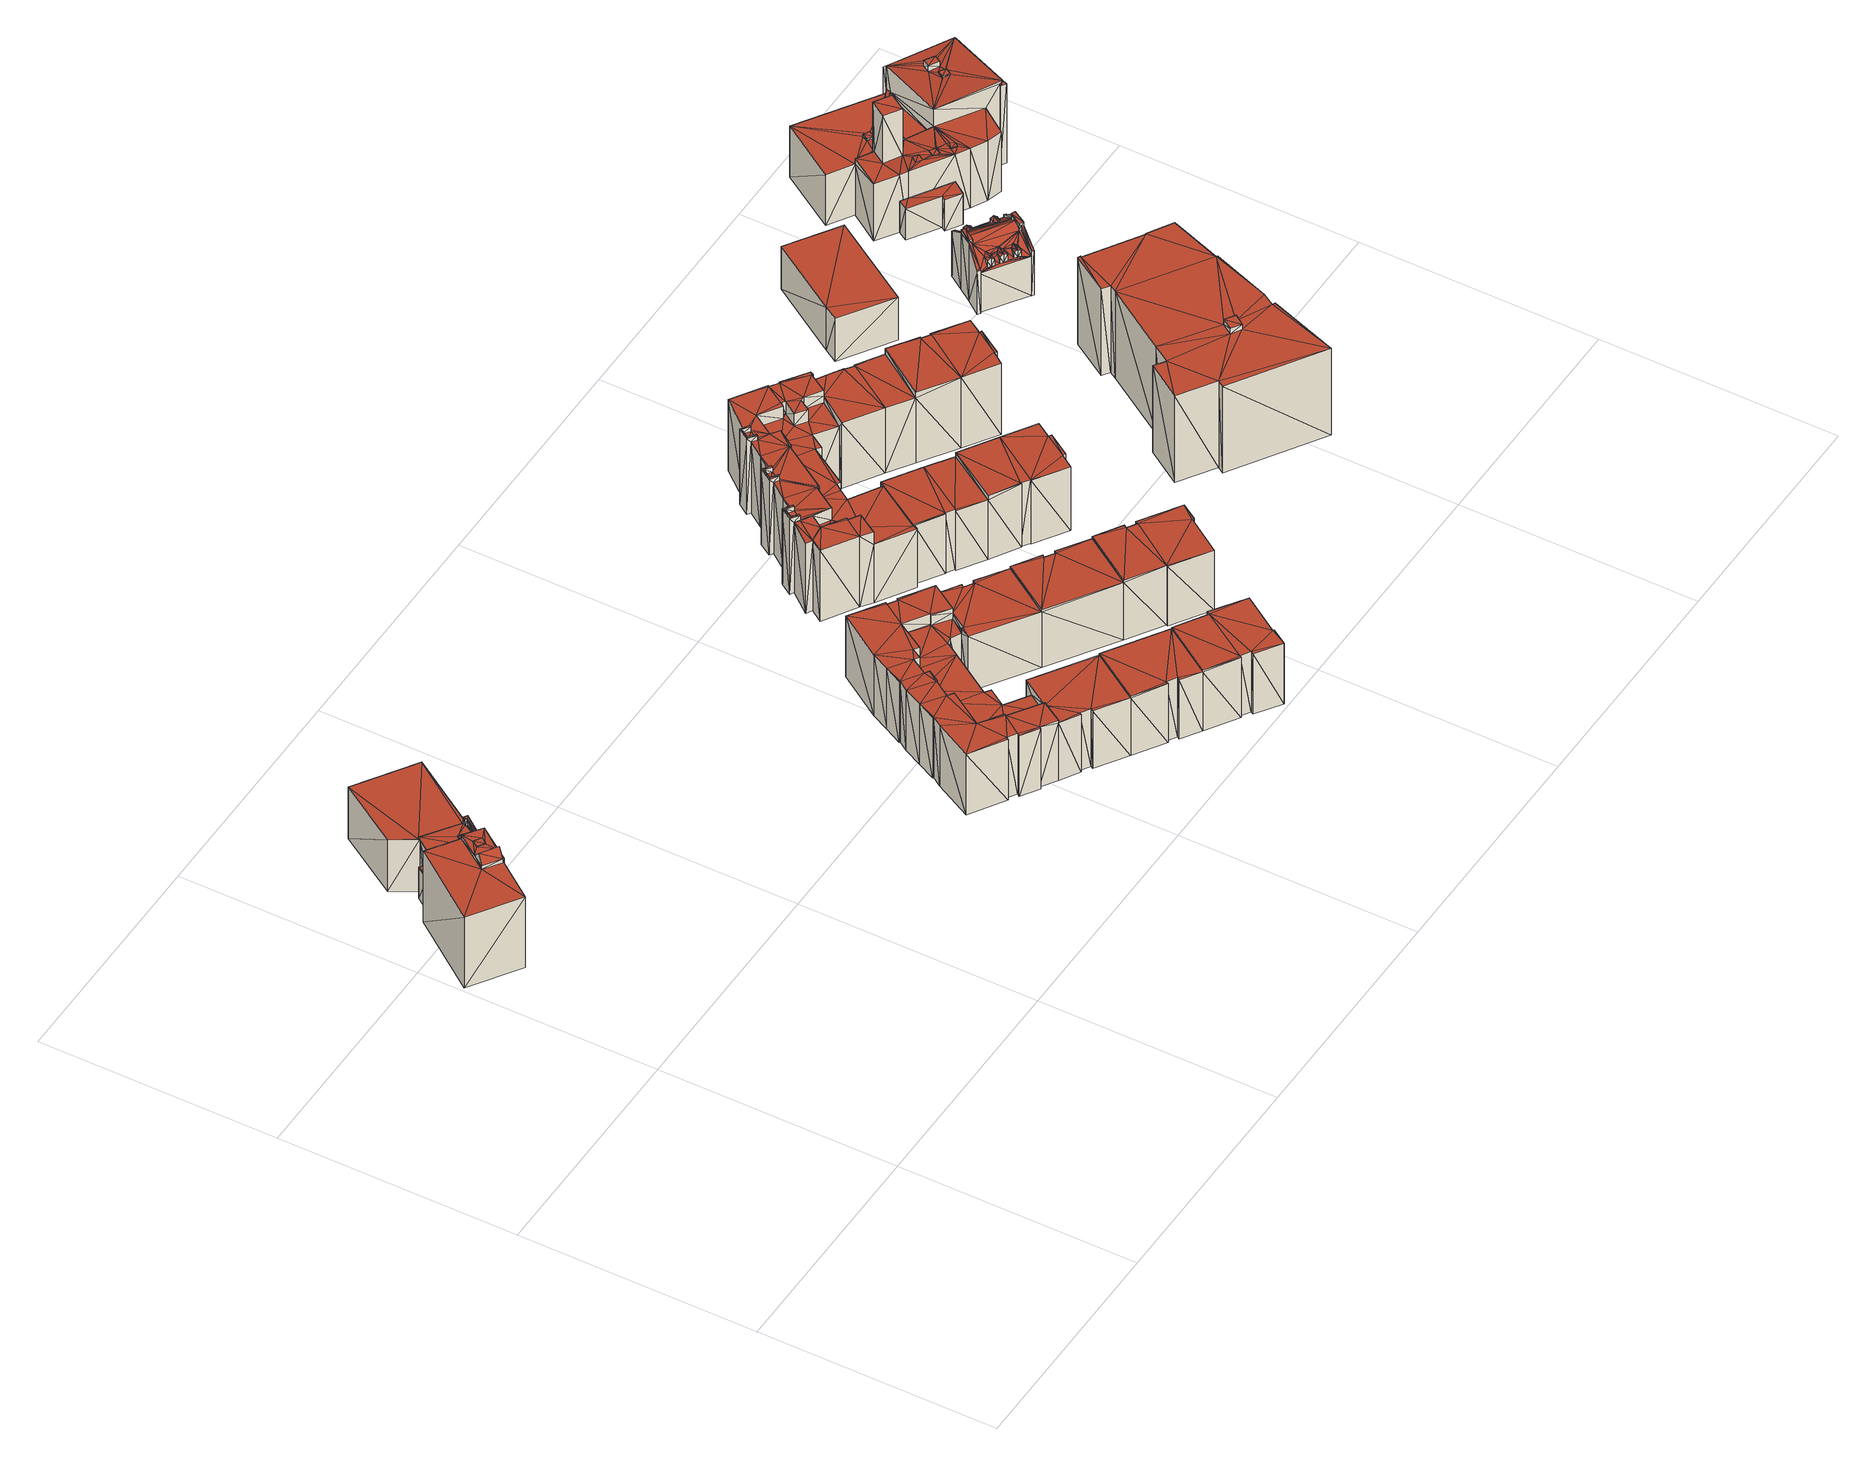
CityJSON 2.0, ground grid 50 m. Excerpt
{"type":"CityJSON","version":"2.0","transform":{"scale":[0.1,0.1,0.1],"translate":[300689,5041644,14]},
"CityObjects":{
"building1":{"type":"Building","geometry":[{"type":"MultiSurface","lod":"2","boundaries":[[[0,1,2]],[[3,1,0]],[[4,5,6]],[[7,0,8]],[[1,9,4]],[[4,6,10]],[[10,6,11]],[[1,4,10]],[[12,2,13]],[[1,10,2]],[[7,14,15]],[[16,2,12]],[[7,8,14]],[[0,2,16]],[[0,16,8]],[[17,14,8]],[[17,18,14]],[[19,1,3]],[[19,20,1]],[[21,22,20]],[[20,22,9]],[[20,9,1]],[[23,24,25]],[[23,25,26]],[[27,26,25]],[[27,25,28]],[[29,15,18]],[[15,14,18]],[[19,24,23]],[[19,30,24]],[[19,3,30]],[[3,0,30]],[[30,31,24]],[[24,31,32]],[[31,33,32]],[[34,30,0]],[[34,0,7]],[[34,7,29]],[[7,15,29]],[[27,35,36]],[[36,37,38]],[[28,39,35]],[[36,40,37]],[[27,28,35]],[[27,36,38]],[[41,12,42]],[[12,13,42]],[[43,42,13]],[[43,13,2]],[[44,16,41]],[[16,12,41]],[[45,11,46]],[[11,6,46]],[[47,46,6]],[[47,6,5]],[[48,5,4]],[[48,47,5]],[[22,48,9]],[[22,49,48]],[[48,49,50]],[[49,51,50]],[[9,48,4]],[[52,53,54]],[[54,53,55]],[[52,56,57]],[[52,54,56]],[[57,58,59]],[[57,56,58]],[[53,59,58]],[[53,58,55]],[[60,49,61]],[[62,60,61]],[[36,63,64]],[[36,64,40]],[[35,39,65]],[[39,66,65]],[[65,66,63]],[[66,64,63]],[[67,10,11]],[[68,69,67]],[[68,67,45]],[[67,11,45]],[[21,68,70]],[[21,38,68]],[[38,37,69]],[[21,20,38]],[[38,69,68]],[[70,68,71]],[[68,50,71]],[[71,51,72]],[[71,50,51]],[[32,33,17]],[[43,10,67]],[[17,43,67]],[[43,2,10]],[[8,16,44]],[[32,17,67]],[[17,8,44]],[[17,44,43]],[[19,23,27]],[[23,26,27]],[[27,38,20]],[[19,27,20]],[[33,18,17]],[[34,31,30]],[[34,29,33]],[[34,33,31]],[[29,18,33]],[[44,41,43]],[[41,42,43]],[[52,57,53]],[[53,57,59]],[[49,72,51]],[[60,72,49]],[[62,71,60]],[[60,71,72]],[[35,65,36]],[[36,65,63]],[[40,64,37]],[[37,64,69]],[[66,32,64]],[[24,32,66]],[[25,66,39]],[[64,67,69]],[[28,25,39]],[[24,66,25]],[[64,32,67]],[[50,46,47]],[[50,45,46]],[[48,50,47]],[[68,45,50]],[[21,70,54]],[[62,58,71]],[[70,71,56]],[[21,55,62]],[[54,70,56]],[[55,58,62]],[[21,62,22]],[[21,54,55]],[[56,71,58]],[[61,49,22]],[[62,61,22]]],"semantics":{"surfaces":[{"type":"GroundSurface"},{"type":"WallSurface"},{"type":"RoofSurface"}],"values":[0,0,0,0,0,0,0,0,0,0,0,0,0,0,0,1,1,1,1,1,1,1,1,1,1,1,1,1,1,1,1,1,1,1,1,1,1,1,1,1,1,1,1,1,1,1,1,1,1,1,1,1,1,1,1,1,1,1,1,1,1,1,1,1,1,1,1,1,1,1,1,1,1,1,1,1,1,1,1,1,1,1,1,1,1,1,1,1,1,1,1,1,1,1,1,1,1,1,1,2,2,2,2,2,2,2,2,2,2,2,2,2,2,2,2,2,2,2,2,2,2,2,2,2,2,2,2,2,2,2,2,2,2,2,2,2,2,2,2,2,2,2]}}]},
"building2":{"type":"Building","geometry":[{"type":"MultiSurface","lod":"2","boundaries":[[[73,74,75]],[[76,73,77]],[[78,79,80]],[[81,82,83]],[[84,85,86]],[[76,79,78]],[[84,87,85]],[[88,89,90]],[[91,88,90]],[[88,83,89]],[[92,81,93]],[[74,84,86]],[[94,95,82]],[[92,94,81]],[[94,82,81]],[[96,97,94]],[[97,95,94]],[[98,95,97]],[[99,98,100]],[[99,101,98]],[[102,103,99]],[[103,101,99]],[[104,101,103]],[[105,104,106]],[[107,108,109]],[[110,107,105]],[[105,109,104]],[[111,108,107]],[[112,111,113]],[[112,114,111]],[[74,115,84]],[[112,116,114]],[[114,108,111]],[[114,117,108]],[[118,119,120]],[[117,121,108]],[[107,109,105]],[[122,74,73]],[[104,109,101]],[[98,101,95]],[[73,123,77]],[[101,124,95]],[[81,83,88]],[[83,78,89]],[[76,77,79]],[[123,75,125]],[[83,76,78]],[[73,75,123]],[[126,127,115]],[[128,129,130]],[[131,132,119]],[[118,131,119]],[[128,133,118]],[[134,135,136]],[[135,137,129]],[[134,138,135]],[[138,137,135]],[[126,139,127]],[[140,141,138]],[[138,141,137]],[[141,142,137]],[[135,129,128]],[[74,86,75]],[[129,143,130]],[[128,130,144]],[[130,145,144]],[[128,144,133]],[[118,133,146]],[[133,147,146]],[[118,146,131]],[[146,148,131]],[[119,126,74]],[[119,132,149]],[[132,150,149]],[[119,149,126]],[[74,126,115]],[[151,152,153]],[[154,152,151]],[[155,156,157]],[[158,156,155]],[[159,160,161]],[[161,160,162]],[[159,157,156]],[[159,161,157]],[[163,164,165]],[[163,166,164]],[[165,167,168]],[[165,164,167]],[[169,170,171]],[[169,172,170]],[[173,174,175]],[[173,176,174]],[[177,162,160]],[[177,178,162]],[[179,158,180]],[[180,158,155]],[[181,179,180]],[[182,179,181]],[[182,153,152]],[[182,181,153]],[[183,184,185]],[[185,184,186]],[[183,187,188]],[[183,185,187]],[[189,188,163]],[[163,187,166]],[[163,188,187]],[[190,154,191]],[[191,154,151]],[[192,190,191]],[[193,190,192]],[[194,193,195]],[[195,193,192]],[[184,194,186]],[[186,194,195]],[[177,196,197]],[[177,197,178]],[[198,199,200]],[[200,199,201]],[[198,200,196]],[[200,197,196]],[[200,202,197]],[[203,204,205]],[[203,206,204]],[[207,208,209]],[[207,210,208]],[[134,211,138]],[[212,211,134]],[[213,214,140]],[[140,214,141]],[[213,140,211]],[[140,138,211]],[[215,137,142]],[[215,142,216]],[[214,216,141]],[[141,216,142]],[[217,148,218]],[[217,131,148]],[[204,218,146]],[[146,218,148]],[[219,205,204]],[[219,204,147]],[[147,204,146]],[[220,93,221]],[[220,92,93]],[[221,93,222]],[[93,81,222]],[[222,81,223]],[[81,88,223]],[[91,223,88]],[[224,223,91]],[[224,91,225]],[[91,90,225]],[[225,90,89]],[[225,89,226]],[[227,80,228]],[[227,78,80]],[[226,89,78]],[[226,78,227]],[[229,115,127]],[[229,127,230]],[[231,125,232]],[[231,123,125]],[[233,123,231]],[[233,77,123]],[[234,77,233]],[[234,79,77]],[[235,232,75]],[[75,232,125]],[[235,86,236]],[[235,75,86]],[[236,85,237]],[[236,86,85]],[[238,239,102]],[[102,239,103]],[[238,172,169]],[[102,99,172]],[[238,102,172]],[[172,100,240]],[[172,99,100]],[[241,242,96]],[[96,242,97]],[[241,96,243]],[[96,94,243]],[[240,98,244]],[[240,100,98]],[[245,122,246]],[[122,73,246]],[[122,247,74]],[[245,247,122]],[[76,246,73]],[[248,246,76]],[[249,248,83]],[[83,248,76]],[[167,250,95]],[[95,250,82]],[[250,249,82]],[[82,249,83]],[[168,167,251]],[[167,124,251]],[[167,95,124]],[[170,251,101]],[[101,251,124]],[[252,175,174]],[[252,174,108]],[[108,174,109]],[[174,171,170]],[[109,170,101]],[[174,170,109]],[[244,97,242]],[[244,98,97]],[[253,254,110]],[[110,254,107]],[[253,176,173]],[[110,105,176]],[[253,110,176]],[[176,106,255]],[[176,105,106]],[[256,114,116]],[[256,257,114]],[[112,256,116]],[[258,256,112]],[[258,113,259]],[[258,112,113]],[[259,111,260]],[[259,113,111]],[[252,108,121]],[[252,121,261]],[[262,261,117]],[[117,261,121]],[[257,262,114]],[[114,262,117]],[[260,107,254]],[[260,111,107]],[[255,104,263]],[[255,106,104]],[[263,103,239]],[[263,104,103]],[[229,264,115]],[[115,264,84]],[[265,237,87]],[[87,237,85]],[[84,265,87]],[[264,265,84]],[[266,230,127]],[[266,127,139]],[[267,266,126]],[[126,266,139]],[[234,228,80]],[[234,80,79]],[[220,189,243]],[[220,243,92]],[[243,189,163]],[[92,243,94]],[[268,74,247]],[[268,119,74]],[[269,201,150]],[[150,201,149]],[[199,267,201]],[[201,126,149]],[[201,267,126]],[[270,269,132]],[[132,269,150]],[[217,270,131]],[[131,270,132]],[[206,120,271]],[[206,118,120]],[[210,206,203]],[[128,118,206]],[[210,128,206]],[[272,210,207]],[[135,128,210]],[[272,135,210]],[[268,202,200]],[[271,268,200]],[[120,119,268]],[[271,120,268]],[[273,219,133]],[[133,219,147]],[[274,144,145]],[[274,145,275]],[[208,275,130]],[[130,275,145]],[[276,209,208]],[[276,208,143]],[[143,208,130]],[[274,273,144]],[[144,273,133]],[[277,276,143]],[[277,143,129]],[[215,277,137]],[[137,277,129]],[[212,136,278]],[[212,134,136]],[[278,135,272]],[[278,136,135]],[[172,240,244]],[[172,244,170]],[[241,243,242]],[[244,242,163]],[[170,165,251]],[[242,243,163]],[[244,163,165]],[[244,165,170]],[[165,168,251]],[[258,259,260]],[[258,257,256]],[[253,173,254]],[[260,254,252]],[[258,260,257]],[[254,173,175]],[[257,252,262]],[[254,175,252]],[[257,260,252]],[[262,252,261]],[[176,255,263]],[[176,263,174]],[[263,171,174]],[[238,169,239]],[[263,239,171]],[[239,169,171]],[[202,178,197]],[[202,247,178]],[[268,247,202]],[[245,246,247]],[[247,162,178]],[[248,180,246]],[[249,195,248]],[[187,249,250]],[[166,250,167]],[[166,167,164]],[[166,187,250]],[[246,161,247]],[[185,186,187]],[[247,161,162]],[[187,195,249]],[[187,186,195]],[[248,195,191]],[[195,192,191]],[[180,157,161]],[[248,191,181]],[[180,155,157]],[[191,151,153]],[[191,153,181]],[[248,181,180]],[[246,180,161]],[[206,271,200]],[[204,217,218]],[[270,201,269]],[[206,217,204]],[[270,200,201]],[[206,200,217]],[[217,200,270]],[[267,196,229]],[[227,228,234]],[[182,158,179]],[[198,267,199]],[[160,237,264]],[[177,160,196]],[[264,237,265]],[[154,226,227]],[[159,156,160]],[[154,234,152]],[[193,154,190]],[[182,152,158]],[[193,226,154]],[[184,193,194]],[[184,225,226]],[[220,221,222]],[[223,225,184]],[[220,183,189]],[[189,183,188]],[[198,196,267]],[[224,225,223]],[[267,230,266]],[[222,184,183]],[[220,222,183]],[[222,223,184]],[[267,229,230]],[[184,226,193]],[[152,234,233]],[[152,233,158]],[[158,233,231]],[[154,227,234]],[[158,231,156]],[[196,160,264]],[[231,232,235]],[[156,235,160]],[[156,231,235]],[[196,264,229]],[[160,235,236]],[[160,236,237]],[[203,205,273]],[[210,274,208]],[[210,273,274]],[[273,205,219]],[[210,203,273]],[[208,274,275]],[[207,209,277]],[[212,278,272]],[[211,272,215]],[[272,277,215]],[[212,272,211]],[[214,215,216]],[[277,209,276]],[[211,215,214]],[[272,207,277]],[[213,211,214]]],"semantics":{"surfaces":[{"type":"GroundSurface"},{"type":"WallSurface"},{"type":"RoofSurface"}],"values":[0,0,0,0,0,0,0,0,0,0,0,0,0,0,0,0,0,0,0,0,0,0,0,0,0,0,0,0,0,0,0,0,0,0,0,0,0,0,0,0,0,0,0,0,0,0,0,0,0,0,0,0,0,0,0,0,0,0,0,0,0,0,0,0,0,0,0,0,0,0,0,0,0,0,0,0,1,1,1,1,1,1,1,1,1,1,1,1,1,1,1,1,1,1,1,1,1,1,1,1,1,1,1,1,1,1,1,1,1,1,1,1,1,1,1,1,1,1,1,1,1,1,1,1,1,1,1,1,1,1,1,1,1,1,1,1,1,1,1,1,1,1,1,1,1,1,1,1,1,1,1,1,1,1,1,1,1,1,1,1,1,1,1,1,1,1,1,1,1,1,1,1,1,1,1,1,1,1,1,1,1,1,1,1,1,1,1,1,1,1,1,1,1,1,1,1,1,1,1,1,1,1,1,1,1,1,1,1,1,1,1,1,1,1,1,1,1,1,1,1,1,1,1,1,1,1,1,1,1,1,1,1,1,1,1,1,1,1,1,1,1,1,1,1,1,1,1,1,1,1,1,1,1,1,1,1,1,1,1,1,1,1,1,1,1,1,1,1,1,1,1,1,1,1,1,1,1,1,1,1,1,1,1,1,1,1,1,1,1,1,1,1,1,1,1,1,2,2,2,2,2,2,2,2,2,2,2,2,2,2,2,2,2,2,2,2,2,2,2,2,2,2,2,2,2,2,2,2,2,2,2,2,2,2,2,2,2,2,2,2,2,2,2,2,2,2,2,2,2,2,2,2,2,2,2,2,2,2,2,2,2,2,2,2,2,2,2,2,2,2,2,2,2,2,2,2,2,2,2,2,2,2,2,2,2,2,2,2,2,2,2,2,2,2,2,2,2,2,2,2,2,2,2,2,2,2,2,2]}}]},
"building3":{"type":"Building","geometry":[{"type":"MultiSurface","lod":"2","boundaries":[[[279,280,281]],[[282,283,284]],[[285,286,287]],[[288,289,290]],[[291,292,288]],[[292,293,288]],[[294,295,292]],[[279,296,280]],[[294,297,295]],[[292,295,293]],[[279,298,296]],[[295,299,293]],[[299,300,293]],[[288,293,289]],[[290,289,301]],[[289,302,301]],[[290,301,298]],[[301,303,298]],[[290,298,279]],[[296,304,305]],[[305,306,307]],[[280,296,305]],[[308,309,310]],[[309,311,310]],[[312,313,314]],[[305,307,311]],[[312,314,315]],[[315,314,316]],[[311,312,315]],[[317,315,318]],[[319,320,308]],[[321,315,317]],[[311,307,312]],[[322,323,324]],[[325,323,322]],[[311,315,321]],[[326,283,327]],[[308,323,325]],[[308,310,323]],[[284,283,326]],[[328,329,282]],[[280,305,311]],[[330,284,331]],[[332,330,331]],[[333,329,334]],[[330,282,284]],[[335,336,337]],[[335,328,336]],[[338,339,340]],[[334,329,328]],[[341,333,334]],[[342,340,343]],[[285,287,333]],[[344,285,345]],[[344,286,285]],[[346,347,344]],[[319,325,348]],[[349,343,347]],[[350,349,351]],[[282,352,319]],[[350,342,349]],[[342,343,349]],[[282,319,283]],[[338,340,342]],[[347,286,344]],[[340,353,343]],[[347,343,286]],[[336,282,330]],[[333,287,329]],[[311,321,310]],[[287,354,329]],[[328,282,336]],[[319,348,283]],[[319,308,325]],[[355,356,357]],[[357,356,358]],[[359,360,361]],[[359,362,360]],[[363,364,365]],[[365,364,366]],[[367,368,369]],[[367,370,368]],[[369,368,371]],[[368,370,372]],[[373,374,370]],[[370,374,372]],[[373,375,374]],[[374,318,315]],[[374,375,318]],[[376,367,377]],[[377,367,369]],[[378,379,380]],[[380,379,381]],[[382,383,384]],[[382,385,383]],[[386,384,387]],[[386,382,384]],[[386,388,389]],[[386,387,388]],[[390,391,392]],[[392,391,393]],[[394,395,396]],[[396,395,397]],[[392,398,399]],[[390,392,399]],[[400,394,401]],[[401,396,402]],[[401,394,396]],[[403,404,405]],[[405,404,406]],[[393,403,405]],[[391,403,393]],[[407,398,408]],[[407,399,398]],[[397,407,408]],[[395,407,397]],[[404,389,406]],[[406,389,388]],[[409,410,411]],[[409,412,410]],[[413,414,415]],[[413,415,416]],[[417,413,418]],[[418,413,416]],[[414,410,415]],[[414,411,410]],[[409,419,420]],[[409,420,412]],[[421,422,423]],[[424,422,421]],[[422,425,423]],[[423,425,426]],[[425,427,426]],[[426,427,428]],[[429,377,430]],[[429,376,377]],[[385,429,430]],[[385,430,383]],[[378,428,427]],[[378,380,428]],[[371,431,432]],[[368,431,371]],[[433,434,435]],[[436,434,433]],[[436,437,438]],[[436,433,437]],[[439,438,440]],[[440,438,437]],[[439,431,441]],[[440,432,431]],[[439,440,431]],[[441,442,443]],[[441,431,442]],[[364,444,366]],[[366,444,445]],[[446,373,447]],[[447,373,370]],[[446,447,444]],[[447,445,444]],[[448,363,449]],[[449,363,365]],[[356,400,358]],[[358,400,401]],[[450,451,452]],[[450,453,451]],[[454,333,455]],[[454,285,333]],[[456,355,357]],[[335,357,328]],[[456,357,335]],[[457,328,357]],[[457,334,328]],[[458,334,457]],[[458,341,334]],[[458,455,333]],[[458,333,341]],[[459,460,287]],[[287,460,354]],[[360,287,286]],[[360,459,287]],[[461,462,353]],[[353,462,343]],[[462,361,360]],[[462,360,343]],[[343,360,286]],[[362,345,463]],[[362,344,345]],[[464,362,359]],[[346,344,362]],[[464,346,362]],[[463,345,285]],[[463,285,454]],[[465,342,466]],[[465,338,342]],[[467,351,468]],[[467,350,351]],[[468,351,349]],[[468,349,469]],[[350,466,342]],[[467,466,350]],[[470,461,340]],[[340,461,353]],[[471,470,339]],[[339,470,340]],[[338,471,339]],[[465,471,338]],[[469,347,472]],[[469,349,347]],[[346,472,347]],[[464,472,346]],[[401,473,460]],[[473,354,460]],[[401,402,473]],[[473,329,354]],[[448,449,474]],[[448,474,475]],[[474,317,475]],[[474,321,317]],[[476,310,474]],[[310,321,474]],[[477,310,476]],[[477,323,310]],[[478,330,479]],[[478,336,330]],[[480,337,336]],[[480,336,478]],[[456,337,480]],[[456,335,337]],[[473,481,282]],[[473,282,329]],[[482,479,332]],[[332,479,330]],[[482,331,483]],[[482,332,331]],[[483,284,484]],[[483,331,284]],[[417,418,484]],[[417,484,485]],[[484,326,485]],[[484,284,326]],[[485,326,486]],[[326,327,486]],[[419,487,420]],[[419,486,487]],[[487,327,283]],[[487,486,327]],[[488,489,352]],[[352,489,319]],[[481,488,282]],[[282,488,352]],[[490,491,320]],[[320,491,308]],[[489,490,319]],[[319,490,320]],[[487,348,492]],[[487,283,348]],[[492,348,325]],[[492,325,493]],[[424,421,493]],[[424,493,494]],[[493,322,494]],[[493,325,322]],[[494,324,495]],[[494,322,324]],[[491,496,308]],[[308,496,309]],[[496,497,309]],[[309,497,311]],[[498,311,497]],[[498,280,311]],[[379,477,381]],[[379,495,477]],[[477,324,323]],[[477,495,324]],[[374,316,499]],[[374,315,316]],[[442,499,316]],[[442,316,314]],[[434,500,435]],[[435,500,312]],[[435,312,307]],[[500,501,312]],[[312,501,313]],[[502,435,307]],[[502,307,306]],[[443,442,501]],[[442,313,501]],[[442,314,313]],[[475,318,375]],[[475,317,318]],[[503,292,504]],[[503,294,292]],[[505,452,451]],[[505,451,302]],[[302,451,301]],[[451,506,301]],[[301,506,303]],[[289,505,302]],[[507,505,289]],[[508,453,450]],[[288,290,453]],[[508,288,453]],[[509,291,508]],[[291,288,508]],[[510,281,511]],[[510,279,281]],[[453,279,510]],[[453,290,279]],[[512,289,293]],[[512,507,289]],[[509,504,291]],[[291,504,292]],[[512,293,300]],[[512,300,513]],[[514,513,299]],[[299,513,300]],[[295,514,299]],[[515,514,295]],[[516,515,297]],[[297,515,295]],[[503,516,294]],[[294,516,297]],[[517,298,303]],[[517,303,506]],[[518,519,304]],[[518,304,296]],[[517,518,298]],[[298,518,296]],[[305,502,306]],[[520,502,305]],[[519,521,520]],[[519,520,304]],[[520,521,522]],[[304,520,305]],[[498,522,521]],[[511,498,521]],[[281,280,498]],[[511,281,498]],[[454,455,459]],[[362,463,454]],[[362,454,360]],[[455,457,401]],[[454,459,360]],[[458,457,455]],[[457,357,401]],[[459,401,460]],[[455,401,459]],[[357,358,401]],[[464,359,472]],[[469,472,462]],[[467,468,469]],[[472,359,361]],[[466,469,462]],[[467,469,466]],[[470,462,461]],[[466,462,470]],[[465,470,471]],[[472,361,462]],[[465,466,470]],[[475,375,444]],[[448,364,363]],[[364,475,444]],[[373,444,375]],[[446,444,373]],[[448,475,364]],[[425,495,427]],[[425,494,495]],[[424,425,422]],[[424,494,425]],[[378,427,379]],[[379,427,495]],[[414,486,411]],[[409,411,419]],[[417,414,413]],[[417,485,414]],[[419,411,486]],[[485,486,414]],[[374,499,442]],[[368,372,431]],[[372,374,442]],[[431,372,442]],[[365,366,447]],[[376,476,449]],[[376,449,367]],[[476,474,449]],[[447,366,445]],[[367,365,447]],[[367,447,370]],[[367,449,365]],[[385,423,380]],[[492,493,421]],[[386,385,382]],[[386,389,385]],[[385,421,423]],[[391,404,403]],[[483,484,404]],[[416,415,410]],[[456,480,356]],[[478,390,394]],[[394,390,395]],[[395,399,407]],[[356,480,478]],[[395,390,399]],[[356,394,400]],[[456,356,355]],[[381,477,476]],[[478,479,390]],[[376,380,381]],[[482,483,479]],[[479,391,390]],[[356,478,394]],[[429,380,376]],[[479,404,391]],[[423,428,380]],[[479,483,404]],[[404,418,389]],[[416,410,412]],[[404,484,418]],[[389,418,416]],[[376,381,476]],[[423,426,428]],[[389,412,420]],[[389,416,412]],[[389,420,385]],[[420,487,492]],[[385,420,492]],[[385,492,421]],[[385,380,429]],[[441,443,501]],[[439,441,438]],[[436,438,500]],[[438,441,500]],[[500,441,501]],[[436,500,434]],[[504,512,515]],[[508,507,512]],[[515,512,514]],[[514,512,513]],[[503,504,515]],[[503,515,516]],[[509,508,504]],[[507,452,505]],[[508,450,507]],[[450,452,507]],[[504,508,512]],[[520,522,502]],[[430,377,369]],[[489,491,490]],[[522,435,502]],[[522,433,435]],[[497,369,433]],[[498,497,433]],[[481,387,489]],[[405,406,387]],[[481,489,488]],[[392,405,398]],[[402,396,408]],[[402,408,473]],[[433,440,437]],[[406,388,387]],[[396,397,408]],[[408,398,481]],[[473,408,481]],[[369,432,440]],[[392,393,405]],[[489,387,384]],[[384,430,491]],[[497,430,369]],[[405,387,398]],[[398,387,481]],[[489,384,491]],[[491,430,496]],[[496,430,497]],[[384,383,430]],[[369,371,432]],[[433,369,440]],[[498,433,522]],[[518,521,519]],[[511,521,518]],[[510,518,517]],[[451,517,506]],[[510,511,518]],[[453,517,451]],[[453,510,517]]],"semantics":{"surfaces":[{"type":"GroundSurface"},{"type":"WallSurface"},{"type":"RoofSurface"}],"values":[0,0,0,0,0,0,0,0,0,0,0,0,0,0,0,0,0,0,0,0,0,0,0,0,0,0,0,0,0,0,0,0,0,0,0,0,0,0,0,0,0,0,0,0,0,0,0,0,0,0,0,0,0,0,0,0,0,0,0,0,0,0,0,0,0,0,0,0,0,0,0,0,0,0,1,1,1,1,1,1,1,1,1,1,1,1,1,1,1,1,1,1,1,1,1,1,1,1,1,1,1,1,1,1,1,1,1,1,1,1,1,1,1,1,1,1,1,1,1,1,1,1,1,1,1,1,1,1,1,1,1,1,1,1,1,1,1,1,1,1,1,1,1,1,1,1,1,1,1,1,1,1,1,1,1,1,1,1,1,1,1,1,1,1,1,1,1,1,1,1,1,1,1,1,1,1,1,1,1,1,1,1,1,1,1,1,1,1,1,1,1,1,1,1,1,1,1,1,1,1,1,1,1,1,1,1,1,1,1,1,1,1,1,1,1,1,1,1,1,1,1,1,1,1,1,1,1,1,1,1,1,1,1,1,1,1,1,1,1,1,1,1,1,1,1,1,1,1,1,1,1,1,1,1,1,1,1,1,1,1,1,1,1,1,1,1,1,1,1,1,1,1,1,1,1,1,1,1,1,1,1,1,1,1,1,1,1,1,1,1,1,1,1,1,1,1,1,1,1,1,1,1,1,1,1,1,1,1,1,1,1,1,1,1,1,1,1,1,1,1,1,1,1,1,1,1,1,1,1,1,1,1,1,1,1,1,1,1,2,2,2,2,2,2,2,2,2,2,2,2,2,2,2,2,2,2,2,2,2,2,2,2,2,2,2,2,2,2,2,2,2,2,2,2,2,2,2,2,2,2,2,2,2,2,2,2,2,2,2,2,2,2,2,2,2,2,2,2,2,2,2,2,2,2,2,2,2,2,2,2,2,2,2,2,2,2,2,2,2,2,2,2,2,2,2,2,2,2,2,2,2,2,2,2,2,2,2,2,2,2,2,2,2,2,2,2,2,2,2,2,2,2,2,2,2,2,2,2,2,2,2,2,2,2,2,2,2,2,2,2,2,2,2,2,2,2,2,2,2,2,2,2,2,2]}}]},
"building4":{"type":"Building","geometry":[{"type":"MultiSurface","lod":"2","boundaries":[[[523,524,525]],[[526,525,527]],[[526,523,525]],[[528,529,530]],[[531,529,528]],[[529,532,530]],[[530,533,534]],[[528,534,535]],[[534,533,536]],[[525,537,538]],[[539,540,523]],[[538,541,542]],[[540,528,535]],[[528,530,534]],[[543,538,542]],[[523,540,535]],[[523,535,524]],[[525,524,537]],[[538,537,541]],[[544,545,546]],[[545,547,546]],[[546,547,548]],[[547,549,548]],[[544,550,545]],[[545,550,551]],[[550,548,549]],[[550,549,551]],[[552,553,543]],[[543,553,538]],[[543,542,554]],[[552,543,554]],[[555,556,531]],[[531,556,529]],[[555,528,557]],[[555,531,528]],[[558,527,559]],[[558,526,527]],[[559,527,525]],[[559,525,560]],[[554,541,561]],[[554,542,541]],[[562,561,537]],[[537,561,541]],[[562,524,563]],[[562,537,524]],[[563,524,535]],[[563,535,564]],[[564,534,565]],[[564,535,534]],[[560,538,553]],[[560,525,538]],[[526,566,523]],[[558,566,526]],[[539,567,540]],[[568,567,539]],[[567,557,540]],[[540,557,528]],[[568,523,566]],[[568,539,523]],[[565,536,569]],[[565,534,536]],[[569,536,533]],[[569,533,570]],[[571,570,530]],[[530,570,533]],[[571,532,572]],[[571,530,532]],[[556,572,529]],[[529,572,532]],[[550,546,548]],[[544,546,550]],[[566,563,547]],[[556,551,571]],[[566,560,563]],[[547,563,564]],[[557,551,556]],[[549,565,571]],[[560,553,562]],[[566,545,567]],[[571,565,570]],[[558,560,566]],[[549,564,565]],[[566,547,545]],[[547,564,549]],[[556,571,572]],[[551,549,571]],[[565,569,570]],[[567,545,557]],[[557,545,551]],[[560,562,563]],[[553,561,562]],[[555,557,556]],[[553,554,561]],[[568,566,567]],[[558,559,560]],[[552,554,553]]],"semantics":{"surfaces":[{"type":"GroundSurface"},{"type":"WallSurface"},{"type":"RoofSurface"}],"values":[0,0,0,0,0,0,0,0,0,0,0,0,0,0,0,0,0,0,0,1,1,1,1,1,1,1,1,1,1,1,1,1,1,1,1,1,1,1,1,1,1,1,1,1,1,1,1,1,1,1,1,1,1,1,1,1,1,1,1,1,1,1,1,1,1,1,1,1,1,2,2,2,2,2,2,2,2,2,2,2,2,2,2,2,2,2,2,2,2,2,2,2,2,2,2,2]}}]},
"building5":{"type":"Building","geometry":[{"type":"MultiSurface","lod":"2","boundaries":[[[573,574,575]],[[576,573,575]],[[576,575,577]],[[578,575,579]],[[575,574,579]],[[580,577,578]],[[577,575,578]],[[581,574,573]],[[581,579,574]],[[582,581,573]],[[582,573,576]],[[582,576,580]],[[576,577,580]],[[582,578,581]],[[581,578,579]],[[582,580,578]]],"semantics":{"surfaces":[{"type":"GroundSurface"},{"type":"WallSurface"},{"type":"RoofSurface"}],"values":[0,0,0,1,1,1,1,1,1,1,1,1,1,2,2,2]}}]},
"building6":{"type":"Building","geometry":[{"type":"MultiSurface","lod":"2","boundaries":[[[583,584,585]],[[586,585,587]],[[588,583,589]],[[585,590,587]],[[588,584,583]],[[584,591,592]],[[584,590,585]],[[591,593,594]],[[593,595,594]],[[591,594,596]],[[584,592,590]],[[591,596,592]],[[596,597,598]],[[592,596,598]],[[599,600,601]],[[599,602,600]],[[603,604,605]],[[606,607,608]],[[609,610,611]],[[609,611,612]],[[610,613,611]],[[614,615,616]],[[611,613,603]],[[617,618,619]],[[617,619,620]],[[616,610,609]],[[621,622,623]],[[624,625,626]],[[627,628,629]],[[627,629,630]],[[631,621,632]],[[633,634,625]],[[635,636,637]],[[635,637,638]],[[637,636,639]],[[638,637,640]],[[641,642,643]],[[644,643,645]],[[643,646,645]],[[644,641,643]],[[627,647,648]],[[627,630,647]],[[648,647,599]],[[647,602,599]],[[649,634,633]],[[650,649,633]],[[631,649,650]],[[631,632,649]],[[648,647,651]],[[648,651,652]],[[653,654,655]],[[653,655,656]],[[655,657,656]],[[655,658,657]],[[659,660,661]],[[662,663,659]],[[662,659,664]],[[659,663,660]],[[605,604,665]],[[604,666,665]],[[667,665,666]],[[667,612,665]],[[668,612,667]],[[668,667,669]],[[615,668,669]],[[614,668,615]],[[618,670,671]],[[617,670,618]],[[672,673,674]],[[675,673,672]],[[676,677,678]],[[679,676,678]],[[680,681,682]],[[608,607,680]],[[608,680,682]],[[683,678,684]],[[684,678,677]],[[685,682,686]],[[686,682,681]],[[673,683,684]],[[673,684,674]],[[670,686,671]],[[670,685,686]],[[687,635,638]],[[644,687,641]],[[644,635,687]],[[688,689,690]],[[690,689,597]],[[690,597,596]],[[637,688,640]],[[640,688,690]],[[656,691,663]],[[691,660,663]],[[656,657,691]],[[692,658,655]],[[692,693,658]],[[694,693,692]],[[694,589,693]],[[589,583,693]],[[695,696,697]],[[696,643,642]],[[696,642,697]],[[695,697,586]],[[586,697,585]],[[698,595,593]],[[698,699,595]],[[700,589,694]],[[700,588,589]],[[701,702,699]],[[659,661,701]],[[661,702,701]],[[702,595,699]],[[702,594,595]],[[689,703,597]],[[597,703,598]],[[695,587,704]],[[695,586,587]],[[645,646,639]],[[645,639,636]],[[646,590,592]],[[646,592,639]],[[639,592,703]],[[592,598,703]],[[704,590,646]],[[704,587,590]],[[654,662,664]],[[653,662,654]],[[654,664,584]],[[584,664,591]],[[700,584,588]],[[700,654,584]],[[664,698,591]],[[591,698,593]],[[702,690,594]],[[594,690,596]],[[693,585,697]],[[693,583,585]],[[688,703,689]],[[639,703,688]],[[637,639,688]],[[653,656,662]],[[656,663,662]],[[631,650,621]],[[650,622,621]],[[650,633,625]],[[650,625,624]],[[648,599,601]],[[648,601,705]],[[648,705,652]],[[627,648,628]],[[648,706,628]],[[648,652,706]],[[652,705,641]],[[705,601,641]],[[601,697,641]],[[600,697,601]],[[657,652,641]],[[657,628,706]],[[657,706,652]],[[657,629,628]],[[693,657,658]],[[697,642,641]],[[693,621,657]],[[657,626,629]],[[634,629,625]],[[693,697,634]],[[626,625,629]],[[634,630,629]],[[621,626,657]],[[634,697,630]],[[693,632,621]],[[630,697,647]],[[647,697,602]],[[693,649,632]],[[693,634,649]],[[602,697,600]],[[621,623,626]],[[649,626,623]],[[617,685,670]],[[617,620,685]],[[620,707,685]],[[608,682,685]],[[606,608,685]],[[707,606,685]],[[707,708,606]],[[675,709,683]],[[675,683,673]],[[709,710,683]],[[679,678,683]],[[710,679,683]],[[603,605,612]],[[611,603,612]],[[605,665,612]],[[614,612,668]],[[614,616,612]],[[616,609,612]],[[691,638,660]],[[691,687,638]],[[607,675,680]],[[707,710,708]],[[606,709,675]],[[606,675,607]],[[707,638,710]],[[660,707,620]],[[660,638,707]],[[660,620,619]],[[680,675,672]],[[708,709,606]],[[679,690,676]],[[679,638,690]],[[710,638,679]],[[708,710,709]],[[638,640,690]],[[661,660,702]],[[660,615,702]],[[702,681,690]],[[660,619,610]],[[702,615,669]],[[666,618,671]],[[604,618,666]],[[660,610,616]],[[680,672,681]],[[681,672,674]],[[610,619,603]],[[702,666,671]],[[676,690,677]],[[681,674,690]],[[702,671,686]],[[702,686,681]],[[603,619,618]],[[660,616,615]],[[702,669,667]],[[702,667,666]],[[674,684,690]],[[684,677,690]],[[603,618,604]],[[610,603,613]],[[657,687,691]],[[657,641,687]],[[696,704,646]],[[696,646,643]],[[695,704,696]],[[700,692,654]],[[692,655,654]],[[700,694,692]],[[664,701,698]],[[698,701,699]],[[664,659,701]],[[644,645,636]],[[644,636,635]]],"semantics":{"surfaces":[{"type":"GroundSurface"},{"type":"WallSurface"},{"type":"RoofSurface"}],"values":[0,0,0,0,0,0,0,0,0,0,0,0,0,0,1,1,1,1,1,1,1,1,1,1,1,1,1,1,1,1,1,1,1,1,1,1,1,1,1,1,1,1,1,1,1,1,1,1,1,1,1,1,1,1,1,1,1,1,1,1,1,1,1,1,1,1,1,1,1,1,1,1,1,1,1,1,1,1,1,1,1,1,1,1,1,1,1,1,1,1,1,1,1,1,1,1,1,1,1,1,1,1,1,1,1,1,1,1,1,1,1,1,1,1,1,1,1,1,1,1,1,1,1,1,1,1,1,1,1,1,1,1,1,1,1,1,1,2,2,2,2,2,2,2,2,2,2,2,2,2,2,2,2,2,2,2,2,2,2,2,2,2,2,2,2,2,2,2,2,2,2,2,2,2,2,2,2,2,2,2,2,2,2,2,2,2,2,2,2,2,2,2,2,2,2,2,2,2,2,2,2,2,2,2,2,2,2,2,2,2,2,2,2,2,2,2,2,2,2,2,2,2,2,2,2,2,2,2,2,2,2,2,2,2,2,2,2,2,2,2,2,2,2,2,2,2,2,2,2,2]}}]},
"building7":{"type":"Building","geometry":[{"type":"MultiSurface","lod":"2","boundaries":[[[711,712,713]],[[713,714,715]],[[711,713,715]],[[712,716,713]],[[715,714,717]],[[718,719,711]],[[711,719,712]],[[720,721,713]],[[713,721,714]],[[722,715,723]],[[715,717,723]],[[718,711,722]],[[711,715,722]],[[717,714,721]],[[723,717,721]],[[713,716,724]],[[720,713,724]],[[719,724,716]],[[719,716,712]],[[718,720,719]],[[720,722,721]],[[722,723,721]],[[718,722,720]],[[719,720,724]]],"semantics":{"surfaces":[{"type":"GroundSurface"},{"type":"WallSurface"},{"type":"RoofSurface"}],"values":[0,0,0,0,0,1,1,1,1,1,1,1,1,1,1,1,1,1,1,2,2,2,2,2]}}]},
"building8":{"type":"Building","geometry":[{"type":"MultiSurface","lod":"2","boundaries":[[[725,726,727]],[[715,728,729]],[[727,730,731]],[[732,715,729]],[[733,729,734]],[[732,735,715]],[[727,735,732]],[[732,729,733]],[[725,727,732]],[[725,732,736]],[[737,738,726]],[[727,731,735]],[[725,737,726]],[[739,726,740]],[[726,738,740]],[[741,738,737]],[[741,740,738]],[[742,743,744]],[[745,746,747]],[[748,749,715]],[[749,750,728]],[[715,749,728]],[[751,752,735]],[[752,748,715]],[[735,752,715]],[[753,751,731]],[[731,751,735]],[[754,755,750]],[[755,728,750]],[[755,729,728]],[[756,755,754]],[[757,756,754]],[[758,759,760]],[[758,761,759]],[[758,760,762]],[[760,763,764]],[[761,765,759]],[[760,766,763]],[[760,764,762]],[[755,767,734]],[[755,734,729]],[[768,733,767]],[[733,734,767]],[[759,765,769]],[[765,770,769]],[[771,772,773]],[[772,774,773]],[[775,773,776]],[[775,776,777]],[[776,773,774]],[[778,779,780]],[[778,780,771]],[[780,772,771]],[[761,781,736]],[[758,781,761]],[[761,736,732]],[[782,725,781]],[[725,736,781]],[[782,737,725]],[[782,741,737]],[[779,775,777]],[[778,775,779]],[[760,783,766]],[[766,783,784]],[[785,786,787]],[[786,788,787]],[[789,790,791]],[[791,786,785]],[[791,792,786]],[[793,794,790]],[[789,793,790]],[[789,791,785]],[[793,795,796]],[[789,795,793]],[[795,787,796]],[[796,787,788]],[[797,798,791]],[[798,792,791]],[[799,800,797]],[[800,798,797]],[[800,790,794]],[[799,790,800]],[[801,802,803]],[[802,804,803]],[[805,806,801]],[[806,802,801]],[[805,807,806]],[[805,808,807]],[[808,804,807]],[[808,803,804]],[[761,732,768]],[[732,733,768]],[[769,809,810]],[[769,770,809]],[[784,811,812]],[[783,811,784]],[[813,814,815]],[[813,816,814]],[[816,817,814]],[[818,816,813]],[[818,819,816]],[[819,820,821]],[[818,822,820]],[[818,820,819]],[[822,815,820]],[[820,815,814]],[[823,824,825]],[[824,826,825]],[[824,827,828]],[[823,827,824]],[[827,829,828]],[[828,829,830]],[[825,826,829]],[[826,830,829]],[[746,831,832]],[[744,833,831]],[[834,753,731]],[[834,731,730]],[[835,834,727]],[[727,834,730]],[[836,837,838]],[[837,839,840]],[[837,840,838]],[[840,839,841]],[[842,841,839]],[[763,821,820]],[[764,763,820]],[[814,817,843]],[[817,844,843]],[[845,846,847]],[[847,846,848]],[[849,850,811]],[[850,812,811]],[[811,810,851]],[[810,809,852]],[[849,811,851]],[[810,852,851]],[[851,852,757]],[[851,757,846]],[[757,848,846]],[[852,756,757]],[[849,843,850]],[[843,845,847]],[[850,843,844]],[[849,845,843]],[[835,762,764]],[[739,762,835]],[[739,835,726]],[[853,762,739]],[[726,835,727]],[[853,739,740]],[[741,853,740]],[[745,744,831]],[[745,742,744]],[[745,831,746]],[[847,749,748]],[[847,848,749]],[[848,754,750]],[[848,750,749]],[[757,754,848]],[[835,753,834]],[[835,764,753]],[[854,842,839]],[[836,854,839]],[[836,839,837]],[[751,838,752]],[[838,840,752]],[[764,842,854]],[[751,836,838]],[[764,854,836]],[[764,836,751]],[[753,764,751]],[[841,747,752]],[[840,841,752]],[[764,820,743]],[[842,747,841]],[[842,745,747]],[[764,743,742]],[[764,742,842]],[[842,742,745]],[[820,847,744]],[[743,820,744]],[[744,847,833]],[[752,746,832]],[[752,747,746]],[[820,814,847]],[[814,843,847]],[[752,828,748]],[[826,847,748]],[[826,748,830]],[[752,831,828]],[[833,824,828]],[[828,830,748]],[[824,847,826]],[[752,832,831]],[[833,828,831]],[[833,847,824]],[[816,784,850]],[[816,850,817]],[[766,819,763]],[[766,784,816]],[[763,819,821]],[[817,850,844]],[[766,816,819]],[[850,784,812]],[[782,758,855]],[[782,781,758]],[[777,776,762]],[[855,779,853]],[[853,779,777]],[[855,780,779]],[[853,777,762]],[[788,758,762]],[[855,758,800]],[[788,762,774]],[[786,758,788]],[[855,793,796]],[[855,796,780]],[[800,758,798]],[[798,758,786]],[[855,800,793]],[[796,788,772]],[[772,788,774]],[[796,772,780]],[[776,774,762]],[[798,786,792]],[[800,794,793]],[[782,855,853]],[[782,853,741]],[[778,771,773]],[[778,773,775]],[[759,769,760]],[[760,769,783]],[[783,769,810]],[[789,785,787]],[[789,787,795]],[[790,797,791]],[[799,797,790]],[[805,801,808]],[[808,801,803]],[[783,810,811]],[[822,813,815]],[[818,813,822]],[[823,829,827]],[[823,825,829]],[[845,851,846]],[[849,851,845]],[[761,768,806]],[[802,768,755]],[[768,767,755]],[[806,768,802]],[[765,806,807]],[[804,755,770]],[[802,755,804]],[[765,807,770]],[[770,755,852]],[[807,804,770]],[[852,755,756]],[[761,806,765]],[[770,852,809]]],"semantics":{"surfaces":[{"type":"GroundSurface"},{"type":"WallSurface"},{"type":"RoofSurface"}],"values":[0,0,0,0,0,0,0,0,0,0,0,0,0,1,1,1,1,1,1,1,1,1,1,1,1,1,1,1,1,1,1,1,1,1,1,1,1,1,1,1,1,1,1,1,1,1,1,1,1,1,1,1,1,1,1,1,1,1,1,1,1,1,1,1,1,1,1,1,1,1,1,1,1,1,1,1,1,1,1,1,1,1,1,1,1,1,1,1,1,1,1,1,1,1,1,1,1,1,1,1,1,1,1,1,1,1,1,1,1,1,1,1,1,1,1,1,1,1,1,1,1,1,1,1,1,1,1,1,1,1,1,1,1,1,1,1,1,1,1,1,1,1,1,1,1,1,1,1,1,1,2,2,2,2,2,2,2,2,2,2,2,2,2,2,2,2,2,2,2,2,2,2,2,2,2,2,2,2,2,2,2,2,2,2,2,2,2,2,2,2,2,2,2,2,2,2,2,2,2,2,2,2,2,2,2,2,2,2,2,2,2,2,2,2,2,2,2,2,2,2,2,2,2,2,2,2,2,2,2,2,2,2,2,2,2,2,2,2,2,2,2,2,2,2,2,2,2,2,2,2,2,2,2,2,2,2,2,2,2,2]}}]}
},
"vertices":[
[260,1050,6],[215,987,6],[150,1061,6],[262,1049,6],[163,916,6],[105,837,6],[3,905,6],[358,1201,6],[180,1101,6],[164,915,6],[136,1042,6],[115,1056,6],[165,1094,6],[144,1065,6],[152,1151,6],[235,1282,6],[171,1090,6],[180,1101,134],[152,1151,134],[262,1049,153],[215,987,153],[215,987,191],[164,915,191],[255,1054,153],[255,1054,138],[251,1047,138],[251,1047,153],[254,1045,153],[254,1045,138],[235,1282,134],[260,1050,134],[255,1054,134],[182,1105,138],[182,1105,134],[358,1201,134],[240,1027,142],[227,1011,142],[211,990,138],[211,990,153],[240,1027,138],[227,1011,138],[165,1094,83],[144,1065,83],[150,1061,83],[171,1090,83],[115,1056,182],[3,905,182],[105,837,182],[163,916,182],[161,917,191],[127,941,182],[127,941,191],[190,976,192],[180,963,192],[190,976,191],[180,963,191],[174,987,191],[174,987,192],[165,973,191],[165,973,192],[170,929,210],[170,929,191],[179,941,191],[206,1027,142],[206,1027,138],[218,1044,142],[218,1044,138],[136,1042,138],[178,1013,182],[178,1013,138],[178,1013,191],[144,965,191],[135,952,210],
[1035,425,0],[1023,379,0],[909,456,0],[1094,516,0],[945,534,0],[976,593,0],[959,555,0],[957,556,0],[1141,665,0],[1126,548,0],[1112,544,0],[930,316,0],[855,356,0],[896,436,0],[927,311,0],[1122,678,0],[995,631,0],[1057,726,0],[1124,682,0],[1208,626,0],[1143,669,0],[1204,620,0],[1147,537,0],[1245,594,0],[1241,588,0],[1260,576,0],[1325,540,0],[1264,581,0],[1255,433,0],[1380,504,0],[1377,499,0],[1397,486,0],[1462,449,0],[1400,491,0],[1513,408,0],[1465,295,0],[1392,342,0],[1517,414,0],[1533,395,0],[1617,348,0],[1536,401,0],[1592,316,0],[949,304,0],[1595,314,0],[1542,241,0],[1206,284,0],[1072,347,0],[1084,365,0],[1463,292,0],[1047,416,0],[926,495,0],[1133,515,0],[907,457,0],[984,279,0],[945,298,0],[1328,205,0],[1326,61,0],[1259,99,0],[1077,226,0],[1058,238,0],[1203,143,0],[1465,123,0],[1392,164,0],[1396,170,0],[1346,49,0],[1413,44,0],[981,275,0],[1416,42,0],[1394,9,0],[1343,43,0],[1324,57,0],[1223,131,0],[1219,125,0],[1138,179,0],[1201,138,0],[1074,221,0],[1016,258,0],[1056,234,0],[1021,563,124],[1001,529,150],[1001,529,124],[1021,563,150],[994,500,124],[970,464,150],[970,464,124],[994,500,150],[983,456,150],[935,381,150],[983,456,124],[935,381,124],[1172,570,138],[1149,535,124],[1149,535,138],[1172,570,124],[1147,537,124],[1147,537,138],[1325,540,143],[1255,433,138],[1255,433,143],[1325,540,138],[1462,449,148],[1392,342,143],[1392,342,148],[1462,449,143],[981,350,150],[981,350,124],[996,499,150],[996,499,124],[1010,523,124],[1010,523,150],[1139,597,150],[1090,629,150],[1139,597,124],[1090,629,124],[1137,594,124],[1137,594,150],[1172,570,150],[1031,556,150],[1031,556,124],[1044,577,124],[1044,577,150],[1054,570,150],[1054,570,124],[979,346,150],[979,346,124],[1043,303,150],[1016,258,150],[1043,303,143],[1016,258,143],[1043,303,124],[1206,284,147],[1138,179,143],[1138,179,147],[1206,284,143],[1328,205,150],[1259,99,147],[1259,99,150],[1328,205,147],[1413,44,150],[1465,123,150],[1416,42,150],[1394,9,150],[1346,49,150],[1343,43,150],[1077,226,143],[1074,221,143],[1201,138,147],[1208,626,150],[1143,669,150],[1141,665,150],[1122,678,150],[1124,682,150],[1057,726,150],[995,631,150],[976,593,150],[957,556,150],[949,304,150],[945,298,150],[926,495,150],[907,457,150],[945,534,150],[959,555,150],[909,456,150],[896,436,150],[855,356,150],[1380,504,143],[1377,499,143],[1264,581,138],[1245,594,138],[1241,588,138],[1204,620,138],[1260,576,138],[1047,416,124],[1035,425,124],[1023,379,124],[1094,516,124],[1112,544,124],[1126,548,124],[1133,515,138],[1465,295,148],[1517,414,148],[1513,408,148],[1400,491,143],[1595,314,148],[1592,316,148],[1617,348,148],[1536,401,148],[1533,395,148],[1463,292,148],[1542,241,148],[1397,486,143],[930,316,150],[927,311,150],[981,275,150],[984,279,150],[1072,347,124],[1056,234,143],[1058,238,143],[1084,365,143],[1392,164,150],[1203,143,147],[1223,131,147],[1219,125,147],[1324,57,150],[1326,61,150],[1396,170,150],
[1466,802,0],[1388,841,0],[1393,849,0],[1438,1018,0],[1340,1088,0],[1358,1112,0],[1618,1035,0],[1601,898,0],[1551,932,0],[1593,718,0],[1509,625,0],[1518,766,0],[1659,675,0],[1639,644,0],[1525,614,0],[1645,640,0],[1609,596,0],[1381,708,0],[1615,593,0],[1398,697,0],[1590,568,0],[1524,612,0],[1450,659,0],[1508,623,0],[1396,695,0],[1380,706,0],[1328,740,0],[1322,732,0],[1248,779,0],[1350,916,0],[1339,901,0],[1242,964,0],[1325,879,0],[1226,795,0],[1158,838,0],[1175,864,0],[1199,916,0],[1163,871,0],[1208,946,0],[1191,921,0],[1409,995,0],[1357,912,0],[1222,938,0],[1278,1031,0],[1269,1000,0],[1261,1005,0],[1290,1023,0],[1349,1118,0],[1332,1093,0],[1548,1081,0],[1482,988,0],[1481,1134,0],[1414,1180,0],[1482,1136,0],[1601,1047,0],[1572,1067,0],[1552,1088,0],[1499,1122,0],[1500,1124,0],[1799,876,0],[1766,825,0],[1762,829,0],[1602,1048,0],[1794,879,0],[1676,847,0],[1672,1003,0],[1619,1037,0],[1730,964,0],[1728,962,0],[1317,1056,0],[1745,950,0],[1813,908,0],[1747,953,0],[1419,988,0],[1744,803,0],[1477,980,0],[1548,1081,176],[1546,1083,176],[1548,1081,162],[1546,1083,162],[1672,1003,176],[1601,898,162],[1601,898,176],[1672,1003,162],[1224,931,187],[1209,940,187],[1224,931,176],[1209,940,176],[1264,876,176],[1231,896,174],[1264,876,146],[1209,909,176],[1231,896,146],[1209,909,174],[1209,909,187],[1199,916,174],[1191,921,187],[1297,927,176],[1297,927,146],[1281,997,187],[1279,994,187],[1281,997,176],[1279,994,176],[1368,1021,176],[1365,1023,146],[1368,1021,146],[1365,1023,176],[1393,1058,176],[1393,1058,146],[1375,1070,146],[1375,1070,176],[1462,1088,176],[1455,1093,176],[1462,1088,146],[1455,1093,146],[1488,1065,176],[1479,1065,176],[1488,1065,146],[1479,1065,146],[1442,1058,146],[1442,1058,176],[1522,1044,176],[1522,1044,162],[1522,1044,146],[1449,1085,176],[1404,1115,176],[1449,1085,146],[1404,1115,146],[1465,1043,176],[1465,1043,146],[1352,1085,187],[1337,1095,176],[1337,1095,187],[1352,1085,176],[1363,1103,187],[1349,1113,187],[1349,1113,176],[1363,1103,176],[1366,1107,187],[1366,1107,176],[1350,1081,187],[1350,1081,176],[1295,1020,176],[1292,1015,187],[1292,1015,176],[1295,1020,187],[1279,1025,187],[1279,1025,176],[1267,1007,187],[1267,1007,176],[1301,924,176],[1301,924,146],[1212,868,174],[1212,868,146],[1275,822,146],[1248,779,176],[1248,779,146],[1275,822,176],[1253,836,146],[1253,836,176],[1256,840,176],[1256,840,146],[1212,868,176],[1175,864,174],[1175,864,176],[1197,922,187],[1197,922,176],[1212,913,187],[1212,913,176],[1226,935,187],[1226,935,176],[1518,766,158],[1450,659,148],[1450,659,158],[1518,766,148],[1618,1035,162],[1601,1047,162],[1552,1088,176],[1572,1067,162],[1602,1048,162],[1551,932,162],[1477,980,162],[1744,803,176],[1676,847,176],[1619,1037,162],[1730,964,176],[1799,876,176],[1794,879,176],[1813,908,176],[1747,953,176],[1745,950,176],[1762,829,176],[1766,825,176],[1728,962,176],[1482,988,146],[1222,938,176],[1208,946,187],[1242,964,176],[1269,1000,176],[1499,1122,176],[1481,1134,176],[1500,1124,176],[1438,1018,146],[1482,1136,176],[1414,1180,176],[1358,1112,176],[1349,1118,187],[1332,1093,187],[1340,1088,176],[1419,988,146],[1409,995,146],[1357,912,146],[1350,916,146],[1317,1056,176],[1290,1023,176],[1278,1031,187],[1261,1005,187],[1339,901,146],[1325,879,146],[1388,841,146],[1163,871,174],[1226,795,176],[1158,838,176],[1322,732,146],[1645,640,158],[1639,644,158],[1508,623,158],[1396,695,148],[1509,625,158],[1593,718,158],[1659,675,158],[1466,802,148],[1393,849,148],[1525,614,158],[1524,612,158],[1590,568,158],[1609,596,158],[1615,593,158],[1398,697,148],[1381,708,148],[1380,706,148],[1328,740,146],[1325,742,148],[1325,742,146],
[2126,579,20],[1956,690,20],[2114,717,20],[2165,688,20],[2114,719,20],[2070,429,20],[2024,279,20],[1849,411,20],[2075,426,20],[1840,398,20],[1775,460,20],[1846,518,20],[1869,554,20],[1823,534,20],[1964,704,20],[2003,788,20],[2129,577,20],[2085,454,20],[1949,715,20],[1999,793,20],[2005,790,20],[2001,464,248],[2001,464,235],[1980,478,248],[1980,478,235],[1965,455,248],[1965,455,235],[1986,442,248],[1986,442,235],[2005,790,235],[2003,788,235],[1999,793,235],[2075,426,235],[2024,279,235],[2070,429,235],[2165,688,235],[2114,719,235],[2114,717,235],[1949,715,235],[1964,704,235],[1956,690,235],[1869,554,235],[1846,518,235],[2126,579,235],[2085,454,235],[2129,577,235],[1823,534,235],[1775,460,235],[1849,411,235],[1840,398,235],
[1855,1083,8],[1750,1153,8],[1767,1182,8],[1969,1262,8],[1864,1332,8],[1767,1182,114],[1750,1153,114],[1864,1332,114],[1855,1083,114],[1969,1262,114],
[2092,1001,53],[2075,968,53],[2011,1056,53],[2012,1057,53],[2007,1060,53],[2096,999,53],[2092,1002,53],[1985,1028,53],[2059,941,53],[1967,1002,53],[2039,907,53],[2036,911,53],[2035,910,53],[1951,969,53],[1949,966,53],[1944,970,53],[2020,1044,171],[2020,1043,162],[2015,1035,170],[2020,1044,162],[2021,944,169],[2020,944,168],[2020,944,169],[1999,960,170],[1996,960,168],[1996,960,169],[2028,945,173],[2028,945,172],[2027,945,173],[2017,929,173],[2027,945,172],[2031,936,169],[2031,936,168],[2030,938,169],[2009,952,169],[2009,952,168],[2008,955,170],[2006,961,174],[2070,997,170],[2061,995,176],[2061,995,175],[2060,994,176],[2059,1004,170],[2060,994,175],[2032,1036,170],[2026,1027,170],[2028,1030,166],[2032,1036,161],[2076,1006,170],[2076,1006,161],[2065,1014,171],[2065,1014,161],[1974,997,202],[1967,1002,202],[1972,999,196],[1974,997,189],[1967,1002,196],[1972,999,189],[1992,1023,189],[1990,1025,189],[1990,1025,194],[1992,1023,202],[1985,1028,202],[1985,1028,194],[2026,1040,161],[2026,1040,174],[2070,1010,161],[2070,1010,176],[2024,1037,164],[2018,1027,174],[2075,968,202],[2075,968,195],[2071,970,195],[2067,972,202],[2067,972,187],[2071,970,187],[2054,943,195],[2051,945,186],[2054,943,186],[2059,941,202],[2051,945,202],[2059,941,193],[2012,933,169],[2012,933,155],[2017,929,155],[2023,925,169],[2023,925,155],[2001,940,169],[2001,940,155],[1984,961,162],[1979,954,169],[1979,954,154],[1987,966,169],[1969,964,157],[1967,962,154],[1967,962,169],[1975,974,169],[1995,958,166],[1988,948,154],[1988,948,169],[1973,958,175],[1973,958,154],[1994,944,175],[1994,944,154],[1982,1009,198],[1951,969,162],[1949,966,160],[1951,969,150],[2059,958,198],[2092,1001,165],[2092,1001,158],[2092,1002,164],[2012,1057,165],[2011,1056,166],[2011,1056,158],[2039,907,163],[2035,910,163],[2096,999,164],[2036,911,164],[2036,911,150],[1944,970,160],[2007,1060,165],[2015,1034,171],[2021,1027,172],[2006,962,175],[2005,962,175],[1987,968,169],[1983,976,175],
[2156,1140,49],[2137,1113,49],[2111,1141,49],[2050,1182,49],[2076,1191,49],[2106,1133,49],[2062,1201,49],[2156,1140,127],[2137,1113,126],[2111,1141,126],[2050,1182,126],[2076,1191,127],[2062,1201,127],[2106,1133,126],
[2372,1266,49],[2308,1136,49],[2284,1152,49],[2019,1230,49],[2061,1293,49],[2246,1097,49],[2213,1106,49],[2249,1339,49],[2087,1445,49],[2010,1325,49],[2181,1124,49],[2249,1345,49],[2315,1126,49],[2305,1133,49],[2308,1136,246],[2305,1133,246],[2315,1126,246],[2152,1178,195],[2151,1179,195],[2140,1186,195],[2152,1177,195],[2144,1165,195],[2151,1176,195],[2076,1191,193],[2062,1201,192],[2019,1230,190],[2181,1124,196],[2156,1140,195],[2213,1106,197],[2061,1293,189],[2061,1293,175],[2092,1272,175],[2092,1272,191],[2249,1339,242],[2248,1337,187],[2244,1327,187],[2249,1339,175],[2195,1208,242],[2195,1208,175],[2195,1208,199],[2248,1337,175],[2244,1327,175],[2010,1325,175],[2087,1445,175],[2107,1284,181],[2107,1284,175],[2277,1247,250],[2277,1247,247],[2269,1234,250],[2269,1234,247],[2283,1225,250],[2271,1233,247],[2283,1225,248],[2291,1238,250],[2291,1238,248],[2290,1239,248],[2249,1345,237],[2372,1266,246],[2114,1276,182],[2114,1276,175],[2280,1279,260],[2280,1279,246],[2271,1264,260],[2271,1264,246],[2300,1266,260],[2298,1267,252],[2283,1277,252],[2283,1277,246],[2300,1266,248],[2298,1267,248],[2292,1252,260],[2292,1252,248],[2286,1282,252],[2286,1282,246],[2301,1272,252],[2301,1272,248],[2130,1318,180],[2130,1318,175],[2124,1305,180],[2124,1305,175],[2143,1312,180],[2143,1312,175],[2137,1299,175],[2137,1299,180],[2101,1273,175],[2101,1273,181],[2109,1268,181],[2109,1268,175],[2138,1257,198],[2131,1246,194],[2131,1246,198],[2138,1257,175],[2131,1246,175],[2149,1250,198],[2149,1250,175],[2143,1239,195],[2143,1239,175],[2143,1239,198],[2122,1196,195],[2122,1196,194],[2111,1204,195],[2111,1204,194],[2114,1183,195],[2114,1183,194],[2102,1191,195],[2102,1191,194],[2132,1173,195],[2139,1168,195],[2134,1176,195],[2246,1097,197],[2284,1152,199],[2180,1153,197],[2175,1146,197],[2175,1146,196],[2163,1154,197],[2163,1153,196],[2163,1154,196],[2171,1167,197],[2125,1250,193],[2125,1250,175],[2107,1221,309],[2073,1243,309],[2107,1221,193],[2073,1243,191],[2129,1256,309],[2129,1256,175],[2095,1277,309],[2095,1277,175],[2313,1133,253],[2175,1164,197],[2366,1264,253]
]}
